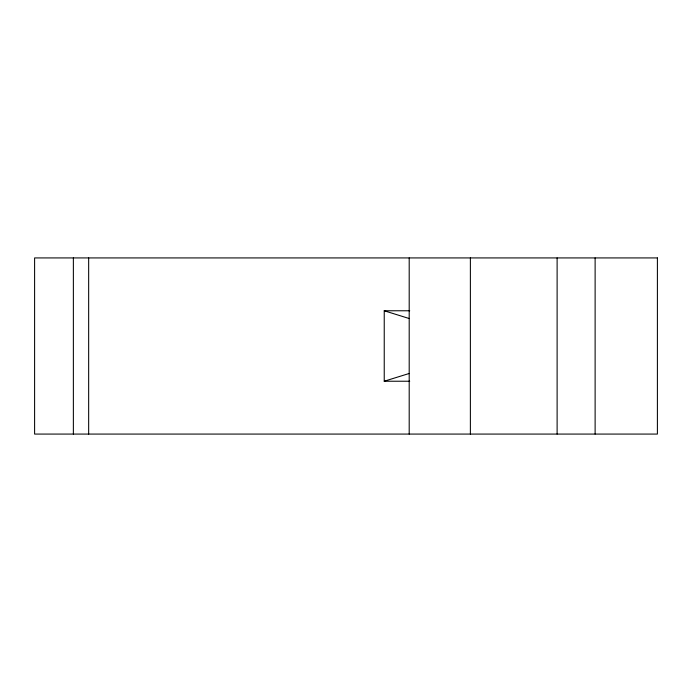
<?xml version="1.0" encoding="UTF-8"?>
<svg xmlns="http://www.w3.org/2000/svg" width="692" height="692" viewBox="0 0 692 692"><rect width="100%" height="100%" fill="white"/><g stroke="black" fill="none" stroke-linecap="round" stroke-linejoin="round"><path stroke-width="1.04" d="M409.707 310.769L384.233 310.769L384.233 381.231L408.981 373.542M384.233 381.231L409.707 381.231M384.233 310.769L408.981 318.458M595.12 257.926L595.12 434.074M557.112 257.926L557.112 434.074M470.378 257.926L470.378 434.074M409.197 257.926L409.197 434.074M88.662 257.926L88.662 434.074M73.369 257.926L73.369 434.074M657.4 257.926L34.6 257.926L34.6 434.074L657.4 434.074L657.4 257.926"/></g></svg>
